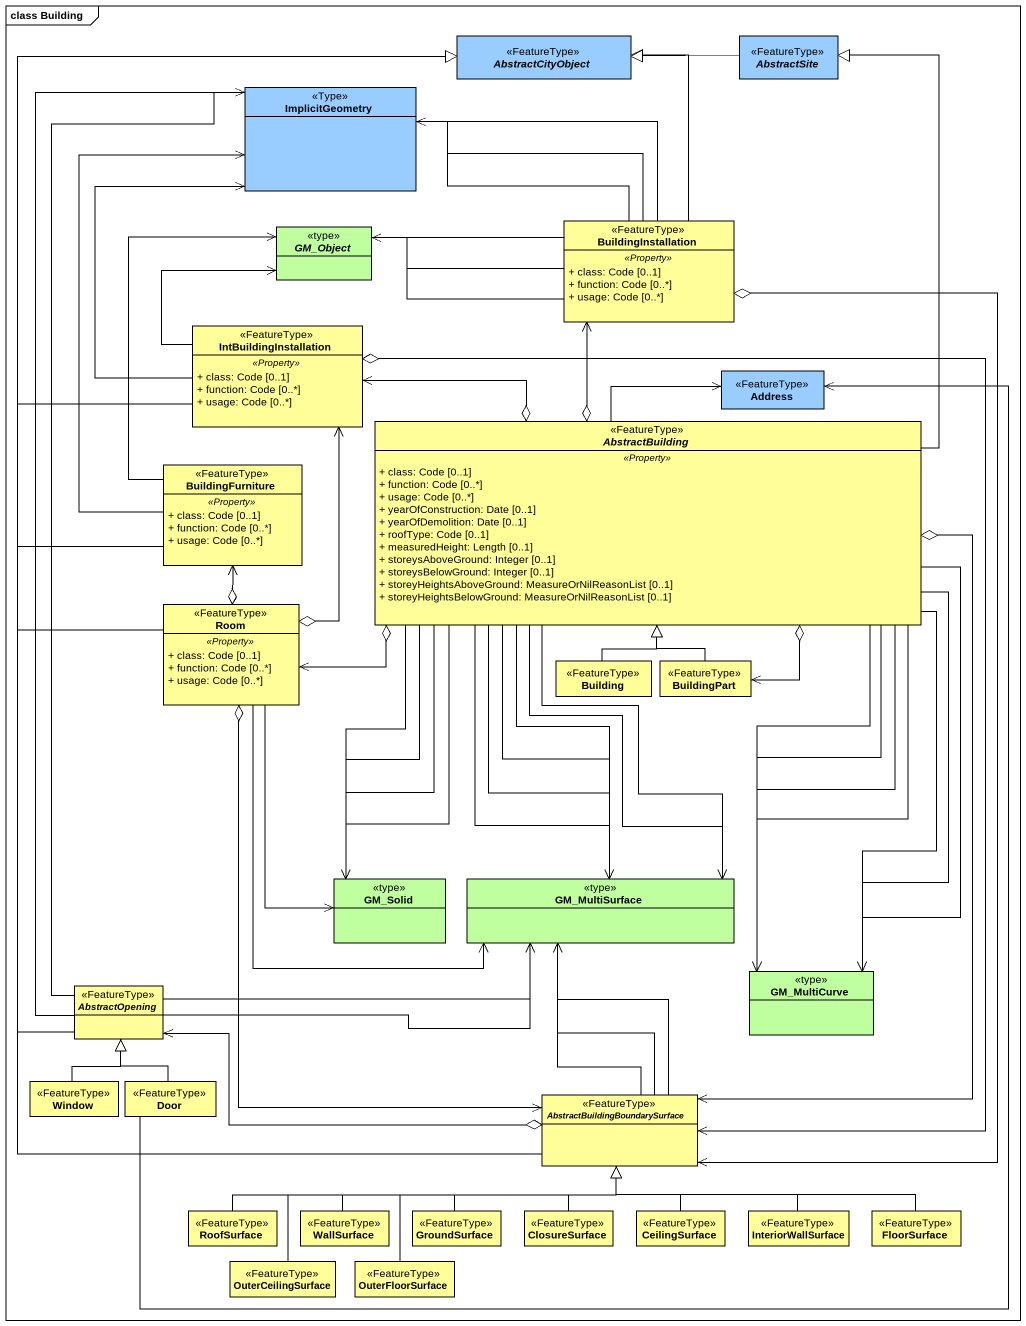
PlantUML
@startuml
mainframe class Building
hide circle
hide empty members
skinparam classAttributeIconSize 0
abstract class AbstractCityObject <<FeatureType>> #99CCFF
abstract class AbstractSite <<FeatureType>> #99CCFF
class ImplicitGeometry <<Type>> #99CCFF
abstract class GM_Object <<type>> #C0FFA0
class BuildingInstallation <<FeatureType>> #FFFE99 {
  .. <<Property>> ..
  + class: Code [0..1]
  + function: Code [0..*]
  + usage: Code [0..*]
}
class IntBuildingInstallation <<FeatureType>> #FFFE99 {
  .. <<Property>> ..
  + class: Code [0..1]
  + function: Code [0..*]
  + usage: Code [0..*]
}
class Address <<FeatureType>> #99CCFF
abstract class AbstractBuilding <<FeatureType>> #FFFE99 {
  .. <<Property>> ..
  + class: Code [0..1]
  + function: Code [0..*]
  + usage: Code [0..*]
  + yearOfConstruction: Date [0..1]
  + yearOfDemolition: Date [0..1]
  + roofType: Code [0..1]
  + measuredHeight: Length [0..1]
  + storeysAboveGround: Integer [0..1]
  + storeysBelowGround: Integer [0..1]
  + storeyHeightsAboveGround: MeasureOrNilReasonList [0..1]
  + storeyHeightsBelowGround: MeasureOrNilReasonList [0..1]
}
class BuildingFurniture <<FeatureType>> #FFFE99 {
  .. <<Property>> ..
  + class: Code [0..1]
  + function: Code [0..*]
  + usage: Code [0..*]
}
class Room <<FeatureType>> #FFFE99 {
  .. <<Property>> ..
  + class: Code [0..1]
  + function: Code [0..*]
  + usage: Code [0..*]
}
class Building <<FeatureType>> #FFFE99
class BuildingPart <<FeatureType>> #FFFE99
class GM_Solid <<type>> #C0FFA0
class GM_MultiSurface <<type>> #C0FFA0
abstract class AbstractOpening <<FeatureType>> #FFFE99
class GM_MultiCurve <<type>> #C0FFA0
class Window <<FeatureType>> #FFFE99
class Door <<FeatureType>> #FFFE99
abstract class "AbstractBuildingBoundarySurface" as AbstractBuildingBoundarySurf <<FeatureType>> #FFFE99
class RoofSurface <<FeatureType>> #FFFE99
class WallSurface <<FeatureType>> #FFFE99
class GroundSurface <<FeatureType>> #FFFE99
class ClosureSurface <<FeatureType>> #FFFE99
class CeilingSurface <<FeatureType>> #FFFE99
class InteriorWallSurface <<FeatureType>> #FFFE99
class FloorSurface <<FeatureType>> #FFFE99
class OuterCeilingSurface <<FeatureType>> #FFFE99
class OuterFloorSurface <<FeatureType>> #FFFE99
AbstractSite -left-|> AbstractCityObject
BuildingInstallation -up-|> AbstractCityObject
BuildingInstallation -left-> ImplicitGeometry
BuildingInstallation -left-> ImplicitGeometry
BuildingInstallation -left-> ImplicitGeometry
BuildingInstallation -left- GM_Object
BuildingInstallation -left-> GM_Object
BuildingInstallation -left-> GM_Object
BuildingInstallation <--o AbstractBuilding
IntBuildingInstallation -up-|> AbstractCityObject
IntBuildingInstallation -up-> ImplicitGeometry
IntBuildingInstallation -up-> GM_Object
IntBuildingInstallation <-right-o AbstractBuilding
IntBuildingInstallation <--o Room
AbstractBuilding -up-|> AbstractSite
AbstractBuilding -up-> Address
AbstractBuilding --> GM_Solid
AbstractBuilding --> GM_Solid
AbstractBuilding --> GM_Solid
AbstractBuilding --> GM_Solid
AbstractBuilding --> GM_MultiSurface
AbstractBuilding --> GM_MultiSurface
AbstractBuilding --> GM_MultiSurface
AbstractBuilding --> GM_MultiSurface
AbstractBuilding --> GM_MultiSurface
AbstractBuilding --> GM_MultiSurface
AbstractBuilding --> GM_MultiCurve
AbstractBuilding --> GM_MultiCurve
AbstractBuilding --> GM_MultiCurve
AbstractBuilding --> GM_MultiCurve
AbstractBuilding --> GM_MultiCurve
AbstractBuilding --> GM_MultiCurve
AbstractBuilding --> GM_MultiCurve
BuildingFurniture -up-|> AbstractCityObject
BuildingFurniture -up-> ImplicitGeometry
BuildingFurniture -up-> GM_Object
BuildingFurniture <--o Room
Room -up-|> AbstractCityObject
Room <-right-o AbstractBuilding
Room --> GM_Solid
Room --> GM_MultiSurface
Building -up-|> AbstractBuilding
BuildingPart <-up-o AbstractBuilding
BuildingPart -up-|> AbstractBuilding
AbstractOpening -up-|> AbstractCityObject
AbstractOpening -up-> ImplicitGeometry
AbstractOpening -up-> ImplicitGeometry
AbstractOpening -right-> GM_MultiSurface
AbstractOpening -right-> GM_MultiSurface
AbstractOpening <-right-o AbstractBuildingBoundarySurf
Window -up-|> AbstractOpening
Door -up-> Address
Door -up-|> AbstractOpening
AbstractBuildingBoundarySurf -up-|> AbstractCityObject
AbstractBuildingBoundarySurf <-up-o BuildingInstallation
AbstractBuildingBoundarySurf <-up-o IntBuildingInstallation
AbstractBuildingBoundarySurf <-up-o AbstractBuilding
AbstractBuildingBoundarySurf <-up-o Room
AbstractBuildingBoundarySurf -up-> GM_MultiSurface
AbstractBuildingBoundarySurf -up-> GM_MultiSurface
AbstractBuildingBoundarySurf -up-> GM_MultiSurface
RoofSurface -right-|> AbstractBuildingBoundarySurf
WallSurface -right-|> AbstractBuildingBoundarySurf
GroundSurface -up-|> AbstractBuildingBoundarySurf
ClosureSurface -up-|> AbstractBuildingBoundarySurf
CeilingSurface -up-|> AbstractBuildingBoundarySurf
InteriorWallSurface -left-|> AbstractBuildingBoundarySurf
FloorSurface -left-|> AbstractBuildingBoundarySurf
OuterCeilingSurface -right-|> AbstractBuildingBoundarySurf
OuterFloorSurface -up-|> AbstractBuildingBoundarySurf
@enduml
